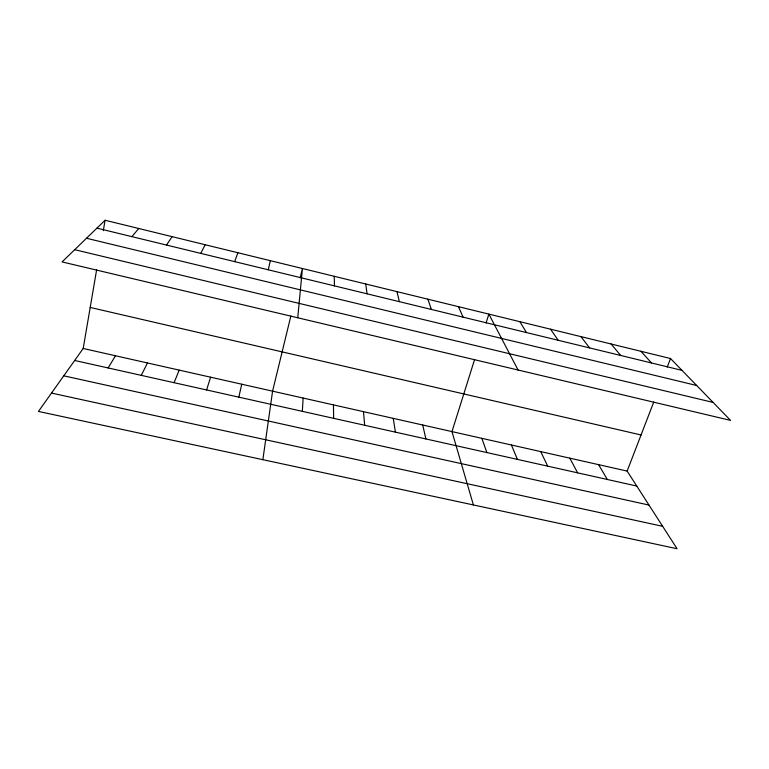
<?xml version="1.0" encoding="UTF-8"?>
<svg xmlns="http://www.w3.org/2000/svg" width="769" height="769" viewBox="0 0 769 769"><rect width="100%" height="100%" fill="white"/><g stroke="black" fill="none" stroke-linecap="round" stroke-linejoin="round"><path stroke-width="1.15" d="M302.332 411.338L303.149 398.054M297.747 317.78L302.419 268.516L300.15 277.849M262.863 459.679L272.582 391.171L290.855 316.03M83.196 348.482L627.139 471.08L677.076 548.739L38.45 411.434L83.196 348.482L96.654 269.65M103.306 230.671L105.084 220.261L670.52 358.527L730.55 420.393L62.087 261.912L105.084 220.261M268.266 269.794L270.303 260.662M238.813 397.15L241.735 384.212M206.601 389.95L210.61 377.195M474.579 359.594L451.97 431.601L473.387 504.945M486.066 323.038L488.873 314.108L518.066 370.014M234.68 261.633L237.89 252.732M627.139 471.08L653.737 402.072M667.223 367.073L670.52 358.527M174.092 382.693L179.187 370.12M141.265 375.359L147.485 362.968M200.757 253.386L205.169 244.734M108.121 367.957L115.494 355.759M166.498 245.051L172.131 236.66M131.893 236.641L138.766 228.499M51.494 393.074L662.667 526.323M63.76 375.82L649.007 505.079M74.67 360.478L636.77 486.056M90.204 307.446L641.058 434.975M74.699 249.694L713.132 402.437M86.503 238.265L696.695 385.5M96.942 228.143L682.026 370.379M640.942 351.289L651.506 362.958M611.095 343.993L620.698 355.47M580.96 336.63L589.592 347.915M550.556 329.19L558.188 340.273M519.854 321.682L526.467 332.564M598.59 464.649L607.347 479.481M569.791 458.151L577.644 472.848M540.732 451.605L547.682 466.149M458.507 306.687L463.063 317.155M511.404 445.001L517.431 459.391M481.827 438.33L486.902 452.576M427.872 299.189L431.371 309.446M396.948 291.624L399.38 301.669M422.729 425.007L425.891 438.945M393.238 418.365L395.429 432.14M365.727 283.992L367.082 293.816M363.477 411.655L364.679 425.267M334.227 276.292L334.467 285.885M333.448 404.888L333.65 418.336"/></g></svg>
